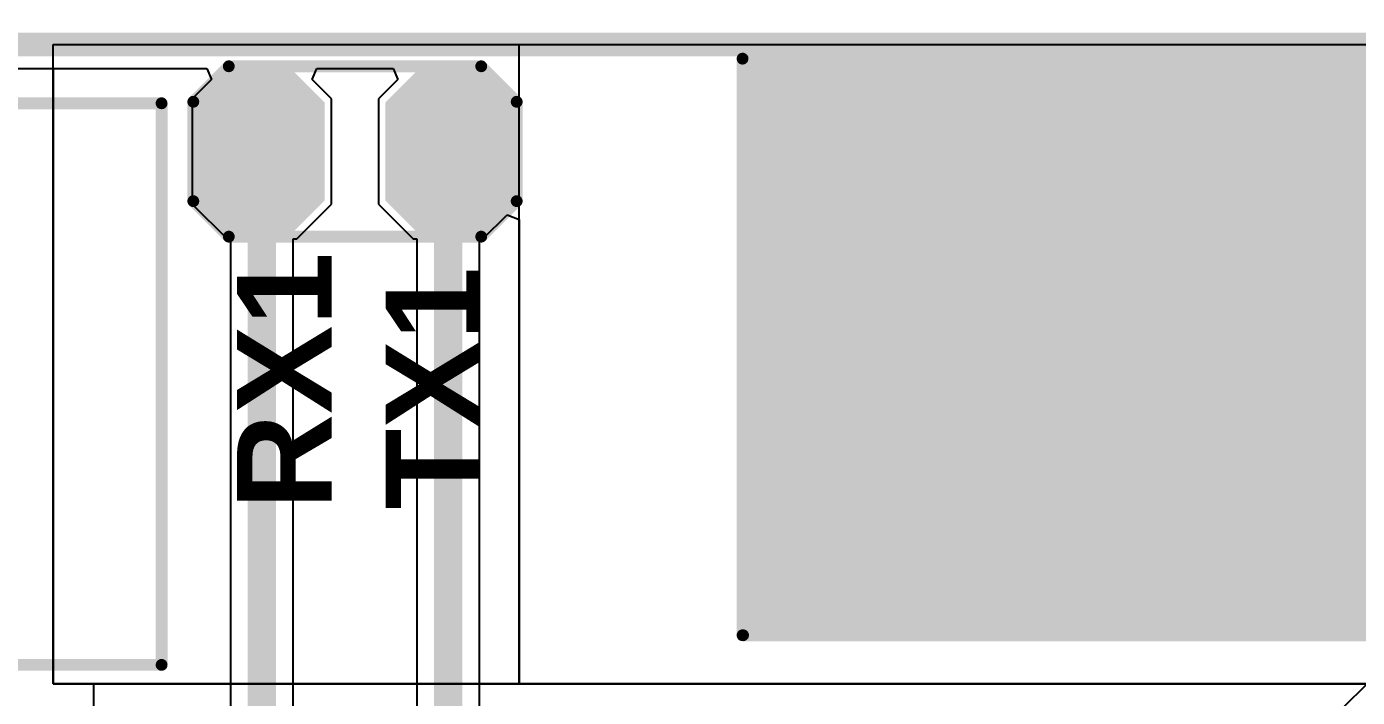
# Model space of a CAD drawing. Header units: inches. Extents: x 0 to 5376, y 0 to 5416.
# Drawn here: x 14.24 to 28.54, y 117.99 to 125.19 of the extents above; entities that cross this region are included whole.
import ezdxf

# ---------------------------------------------------------------- set-up
doc = ezdxf.new("R2010")
doc.units = ezdxf.units.IN
for name, color, linetype in [('Board Outline', 216, 'Continuous'), ('Bottom Layer', 5, 'Continuous'), ('Bottom Overlay', 54, 'Continuous'), ('Keep-Out Layer', 6, 'Continuous'), ('Layer 1', 16, 'Continuous'), ('Layer 2', 76, 'Continuous'), ('Top Layer', 1, 'Continuous'), ('Top Overlay', 2, 'Continuous'), ('Top Paste', 8, 'Continuous'), ('Top Solder', 216, 'Continuous')]:
    doc.layers.add(name, color=color, linetype=linetype)
doc.styles.add('Arial_Bold', font='', dxfattribs={"height": 0.2})
doc.styles.get('Arial_Bold').set_extended_font_data('Arial', bold=True)

msp = doc.modelspace()

# ---------------------------------------------------------------- hatches: boundary and pattern name
at = {"layer": 'Bottom Overlay'}
for points in [[(24.4965347, 121.62095564), (24.4965347, 124.16095564), (23.9631347, 124.16095564), (23.9631347, 121.62095564)], [(28.5097347, 124.16095564), (25.9697347, 124.16095564), (25.9697347, 123.62755564), (28.5097347, 123.62755564)], [(26.5031347, 121.62095564), (26.5031347, 124.16095564), (25.9697347, 124.16095564), (25.9697347, 121.62095564)], [(28.5097347, 121.62095564), (28.5097347, 124.16095564), (27.9763347, 124.16095564), (27.9763347, 121.62095564)], [(26.5031347, 122.15435564), (23.9631347, 122.15435564), (23.9631347, 121.62095564), (26.5031347, 121.62095564)], [(30.5163347, 122.15435564), (27.9763347, 122.15435564), (27.9763347, 121.62095564), (30.5163347, 121.62095564)]]:
    msp.add_hatch(color=54, dxfattribs=at).paths.add_polyline_path(points)
at = {"layer": 'Keep-Out Layer'}
msp.add_hatch(color=6, dxfattribs=at).paths.add_polyline_path([(40.06567552, 124.7952419), (21.98087552, 124.7952419), (21.98087552, 118.6992419), (40.06567552, 118.6992419)])
at = {"layer": 'Top Layer'}
for points in [[(16.48484892, 123.0884), (17.05634892, 123.0884), (17.34209892, 123.37415), (17.34209892, 124.32665), (17.05634892, 124.6124), (16.48484892, 124.6124), (16.19909892, 124.32665), (16.19909892, 123.37415)], [(18.48485, 123.0884), (19.05635, 123.0884), (19.3421, 123.37415), (19.3421, 124.32665), (19.05635, 124.6124), (18.48485, 124.6124), (18.1991, 124.32665), (18.1991, 123.37415)]]:
    msp.add_hatch(color=1, dxfattribs=at).paths.add_polyline_path(points)
at = {"layer": 'Top Paste'}
for points in [[(16.48484892, 123.0884), (17.05634892, 123.0884), (17.34209892, 123.37415), (17.34209892, 124.32665), (17.05634892, 124.6124), (16.48484892, 124.6124), (16.19909892, 124.32665), (16.19909892, 123.37415)], [(18.48485, 123.0884), (19.05635, 123.0884), (19.3421, 123.37415), (19.3421, 124.32665), (19.05635, 124.6124), (18.48485, 124.6124), (18.1991, 124.32665), (18.1991, 123.37415)]]:
    msp.add_hatch(color=8, dxfattribs=at).paths.add_polyline_path(points)
at = {"layer": 'Top Solder'}
for points in [[(16.43404892, 122.9868), (17.10714892, 122.9868), (17.44369892, 123.32335), (17.44369892, 124.37745), (17.10714892, 124.714), (16.43404892, 124.714), (16.09749892, 124.37745), (16.09749892, 123.32335)], [(18.43405, 122.9868), (19.10715, 122.9868), (19.4437, 123.32335), (19.4437, 124.37745), (19.10715, 124.714), (18.43405, 124.714), (18.0975, 124.37745), (18.0975, 123.32335)]]:
    msp.add_hatch(color=216, dxfattribs=at).paths.add_polyline_path(points)

# ---------------------------------------------------------------- linework, layer by layer
at = {"layer": 'Board Outline', "const_width": 0.254}
msp.add_lwpolyline([(-7.62e-06, 124.99999892), (49.99999144, 124.99999892)], dxfattribs=at)
at = {"layer": 'Bottom Layer'}
for p, q in [((14.5288, 118.1354), (14.5288, 124.99999892)), ((14.5288, 124.99999892), (50.0634, 124.99999892)), ((0.25895554, 124.74103576), (14.5288, 124.74103576)), ((14.5288, 124.74103576), (14.5288, 118.1354)), ((50.0634, 118.1354), (14.5288, 118.1354)), ((14.5288, 118.1354), (43.39898101999999, 118.1354))]:
    msp.add_line(p, q, dxfattribs=at)
at = {"layer": 'Bottom Overlay', "const_width": 0.127}
for points in [[(21.9327984, 124.84660324), (40.1194016, 124.8466007)], [(21.9327984, 118.65660292), (21.9327984, 124.84660324)], [(21.93799524, 118.65660292), (40.1194016, 118.65660038)]]:
    msp.add_lwpolyline(points, dxfattribs=at)
at = {"layer": 'Bottom Overlay', "const_width": 0.0635}
for points in [[(21.9010484, 124.84660324, 1), (21.9645484, 124.84660324, 1)], [(21.9010484, 124.84660324, 1), (21.9645484, 124.84660324, 1)], [(21.9010484, 118.65660292, 1), (21.9645484, 118.65660292, 1)], [(21.90624524, 118.65660292, 1), (21.96974524, 118.65660292, 1)]]:
    msp.add_lwpolyline(points, format="xyb", close=True, dxfattribs=at)
at = {"layer": 'Layer 1'}
for p, q in [((14.5288, 118.1354), (14.5288, 124.99999892)), ((14.5288, 124.99999892), (50.0634, 124.99999892)), ((0.25895554, 124.74103576), (14.5288, 124.74103576)), ((14.5288, 124.74103576), (14.5288, 118.1354)), ((50.0634, 118.1354), (14.5288, 118.1354)), ((14.5288, 118.1354), (49.74102828, 118.1354))]:
    msp.add_line(p, q, dxfattribs=at)
at = {"layer": 'Layer 2'}
for p, q in [((14.5288, 118.1354), (14.5288, 124.99999892)), ((14.5288, 124.99999892), (50.0634, 124.99999892)), ((8.128, 124.74103576), (14.5288, 124.74103576)), ((14.5288, 124.74103576), (14.5288, 118.1354)), ((50.0634, 118.1354), (14.5288, 118.1354)), ((14.5288, 118.1354), (14.9606, 118.1354)), ((14.9606, 118.1354), (14.9606, 115.2398))]:
    msp.add_line(p, q, dxfattribs=at)
at = {"layer": 'Top Layer'}
for p, q in [((19.5326, 118.1354), (19.5326, 124.99999892)), ((19.5326, 124.99999892), (50.0634, 124.99999892)), ((0.25895554, 124.74103576), (16.18084902, 124.74103576)), ((16.18084902, 124.74103576), (16.22945192, 124.623703)), ((17.31174592, 124.623703), (17.36034882, 124.74103576)), ((17.36034882, 124.74103576), (18.1808501, 124.74103576)), ((18.1808501, 124.74103576), (18.229453, 124.623703)), ((16.22945192, 124.623703), (16.02129892, 124.41555)), ((17.51989892, 124.41555), (17.31174592, 124.623703)), ((18.229453, 124.623703), (18.0213, 124.41555)), ((16.02129892, 124.41555), (16.02129892, 123.28525)), ((17.51989892, 123.28525), (17.51989892, 124.41555)), ((18.0213, 124.41555), (18.0213, 123.28525)), ((16.02129892, 123.28525), (16.39594892, 122.9106)), ((17.14524892, 122.9106), (17.51989892, 123.28525)), ((18.0213, 123.28525), (18.39595, 122.9106)), ((19.14525, 122.9106), (19.4056, 123.17095)), ((19.4056, 123.17095), (19.5326, 123.11834406)), ((19.5326, 123.11834406), (19.5326, 118.1354)), ((16.39594892, 122.9106), (16.43392954, 122.9106)), ((16.43392954, 122.9106), (16.43392954, 117.40764174)), ((17.1072683, 117.43304174), (17.1072683, 122.9106)), ((17.1072683, 122.9106), (17.14524892, 122.9106)), ((18.39595, 122.9106), (18.43393062, 122.9106)), ((18.43393062, 122.9106), (18.43393062, 117.40764174)), ((19.10726938, 117.43304174), (19.10726938, 122.9106)), ((19.10726938, 122.9106), (19.14525, 122.9106)), ((50.0634, 118.1354), (19.5326, 118.1354)), ((19.5326, 118.1354), (49.74102828, 118.1354))]:
    msp.add_line(p, q, dxfattribs=at)
at = {"layer": 'Top Layer', "const_width": 0.3048}
for points in [[(16.77059892, 117.0813), (16.77059892, 123.8504)], [(18.7706, 117.0813), (18.7706, 123.8504)]]:
    msp.add_lwpolyline(points, dxfattribs=at)
at = {"layer": 'Top Layer', "const_width": 0.1524}
for points in [[(16.69439892, 123.8504, 1), (16.84679892, 123.8504, 1)], [(18.6944, 123.8504, 1), (18.8468, 123.8504, 1)]]:
    msp.add_lwpolyline(points, format="xyb", close=True, dxfattribs=at)
at = {"layer": 'Top Overlay', "const_width": 0.127}
for points in [[(16.03399892, 124.3838), (16.41499892, 124.7648)], [(16.41499892, 124.7648), (19.1262, 124.7648)], [(19.1262, 124.7648), (19.5072, 124.3838)], [(8.1933288, 124.3676456), (15.6934408, 124.3676456)], [(15.6934408, 118.3386), (15.6934408, 124.3676456)], [(16.03399892, 123.317), (16.03399892, 124.3838)], [(19.5072, 123.317), (19.5072, 124.3838)], [(16.03399892, 123.317), (16.41499892, 122.936)], [(19.1262, 122.936), (19.5072, 123.317)], [(16.41499892, 122.936), (19.1262, 122.936)], [(8.1933288, 118.3386), (15.6934408, 118.3386)]]:
    msp.add_lwpolyline(points, dxfattribs=at)
at = {"layer": 'Top Overlay', "const_width": 0.0635}
for points in [[(16.38324892, 124.7648, 1), (16.44674892, 124.7648, 1)], [(16.38324892, 124.7648, 1), (16.44674892, 124.7648, 1)], [(19.09445, 124.7648, 1), (19.15795, 124.7648, 1)], [(19.09445, 124.7648, 1), (19.15795, 124.7648, 1)], [(15.6616908, 124.3676456, 1), (15.7251908, 124.3676456, 1)], [(15.6616908, 124.3676456, 1), (15.7251908, 124.3676456, 1)], [(16.00224892, 124.3838, 1), (16.06574892, 124.3838, 1)], [(16.00224892, 124.3838, 1), (16.06574892, 124.3838, 1)], [(19.47545, 124.3838, 1), (19.53895, 124.3838, 1)], [(19.47545, 124.3838, 1), (19.53895, 124.3838, 1)], [(16.00224892, 123.317, 1), (16.06574892, 123.317, 1)], [(16.00224892, 123.317, 1), (16.06574892, 123.317, 1)], [(19.47545, 123.317, 1), (19.53895, 123.317, 1)], [(19.47545, 123.317, 1), (19.53895, 123.317, 1)], [(16.38324892, 122.936, 1), (16.44674892, 122.936, 1)], [(16.38324892, 122.936, 1), (16.44674892, 122.936, 1)], [(19.09445, 122.936, 1), (19.15795, 122.936, 1)], [(19.09445, 122.936, 1), (19.15795, 122.936, 1)], [(15.6616908, 118.3386, 1), (15.7251908, 118.3386, 1)], [(15.6616908, 118.3386, 1), (15.7251908, 118.3386, 1)]]:
    msp.add_lwpolyline(points, format="xyb", close=True, dxfattribs=at)
at = {"layer": 'Top Solder'}
msp.add_line((11.7646704, 101.4163326), (5375.917216139999, 5416.34852974), dxfattribs=at)

# ---------------------------------------------------------------- texts
at = {"layer": 'Top Overlay', "style": 'Arial_Bold'}
for s, p in [('RX1', (17.51976176, 120.00819788)), ('TX1', (19.11686804, 120.00819788))]:
    msp.add_text(s, height=1.016, rotation=90, dxfattribs=at).set_placement(p)

doc.saveas('drawing.dxf')
